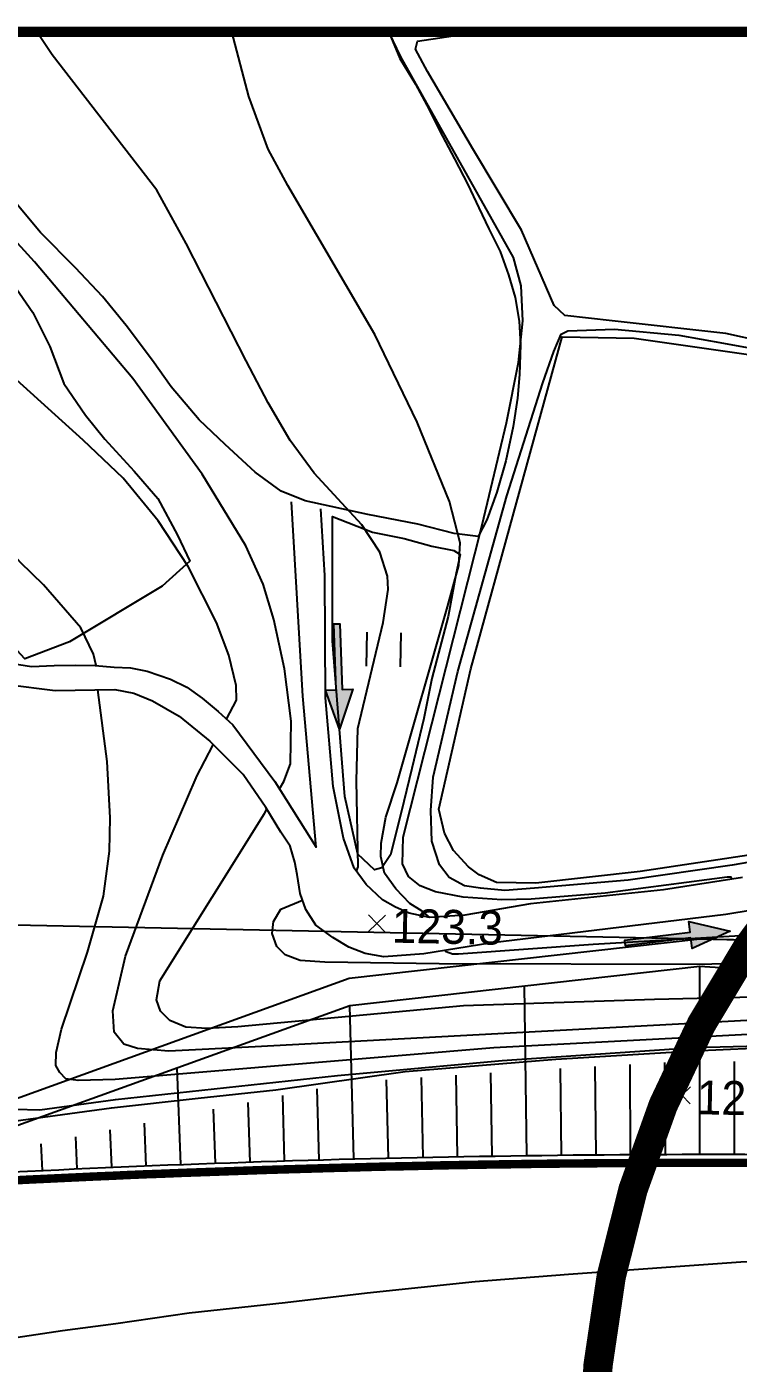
# Model space of a CAD drawing. Header units: metres. Extents: x 3558 to 3726, y 2272 to 2391.
# Drawn here: x 3682.85 to 3689.84, y 2318.45 to 2331.57 of the extents above; entities that cross this region are included whole.
import ezdxf
from ezdxf.lldxf.tags import DXFTag

# ---------------------------------------------------------------- set-up
doc = ezdxf.new("R2010")
doc.units = ezdxf.units.M
doc.header["$LTSCALE"] = 0.3
for name, color, linetype in [('AD001', 60, 'A-DASHD01'), ('AD002', 9, 'A-DASHD01'), ('AD006', 9, 'Continuous'), ('BA030', 5, 'Continuous'), ('CA-BORD-ROAD-UY3', 7, 'Continuous'), ('CA002', 7, 'Continuous'), ('CA003', 8, 'Continuous'), ('CA004', 82, 'Continuous'), ('CA005', 81, 'Continuous'), ('CD-SDLV-TYP2', 4, 'H-DICHV02'), ('CE-SLOP-BORD', 4, 'Continuous'), ('CE-SLOP-FILL', 1, 'Continuous'), ('CZ-GRID', 1, 'Continuous'), ('CZ-HIDL', 2, 'A-DASHD01'), ('CZ-LIN1', 7, 'Continuous'), ('DA001', 80, 'A-DASHD01'), ('SI011', 72, 'Continuous')]:
    doc.layers.add(name, color=color, linetype=linetype)
doc.styles.add('GHS', font='돋움.ttf')
doc.styles.get("Standard").update_dxf_attribs({"font": '돋움.ttf'})
tags = doc.linetypes.add('A-DASHD01', pattern=[0.75, 0.5, -0.25]).pattern_tags.tags
tags[6:7] = [DXFTag(74, 4), DXFTag(75, 0), DXFTag(340, '0'), DXFTag(46, 1.0), DXFTag(50, 0.0), DXFTag(44, 0.0), DXFTag(45, 0.0)]
tags[4:5] = [DXFTag(74, 4), DXFTag(75, 0), DXFTag(340, '0'), DXFTag(46, 1.0), DXFTag(50, 0.0), DXFTag(44, 0.0), DXFTag(45, 0.0)]
doc.linetypes.add('H-DICHV02', pattern='A,0.9,[32,kscals.shx,S=0.1,R=0,X=0,Y=0],-0.3,["V2",Standard,S=0.2,R=0,X=0,Y=-0.1],-0.45', length=1.65)

# ---------------------------------------------------------------- blocks, each defined once
blk = doc.blocks.new('CA002')
at = {"layer": 'CA002', "color": 8, "lineweight": 0}
for points in [[(-0.5, 0.5), (0.5, -0.5)], [(0.5, 0.5), (-0.5, -0.5)]]:
    blk.add_lwpolyline(points, dxfattribs=at)

msp = doc.modelspace()

# ---------------------------------------------------------------- hatches: boundary and pattern name
at = {"layer": 'BA030'}
for points in [[(3685.892, 2325.062), (3685.87, 2325.709), (3685.929, 2325.711), (3685.951, 2325.064), (3686.054, 2325.067), (3685.924, 2324.674), (3685.788, 2325.058)], [(3689.378, 2322.625), (3688.735, 2322.546), (3688.728, 2322.604), (3689.371, 2322.683), (3689.358, 2322.786), (3689.762, 2322.692), (3689.391, 2322.522)]]:
    msp.add_hatch(color=7, dxfattribs=at).paths.add_polyline_path(points)

# ---------------------------------------------------------------- linework, layer by layer
at = {"layer": 'AD001', "color": 253, "elevation": 21.263, "flags": 128}
msp.add_lwpolyline([(3682.525, 2320.8), (3683.685, 2320.955), (3684.536, 2321.05), (3685.299, 2321.134), (3686.57, 2321.313), (3688.049, 2321.435), (3689.403, 2321.516), (3690.277, 2321.555), (3691.058, 2321.592), (3692.112, 2321.622), (3693.446, 2321.634), (3694.341, 2321.639), (3695.255, 2321.629), (3696.228, 2321.609), (3697.073, 2321.602), (3697.738, 2321.59), (3699.088, 2321.522), (3700.225, 2321.506)], dxfattribs=at)
msp.add_lwpolyline([(3682.525, 2320.8), (3683.685, 2320.955), (3684.536, 2321.05), (3685.299, 2321.134), (3686.57, 2321.313), (3688.049, 2321.435), (3689.403, 2321.516), (3690.277, 2321.555), (3691.058, 2321.592), (3692.112, 2321.622), (3693.446, 2321.634), (3694.341, 2321.639), (3695.255, 2321.629), (3696.228, 2321.609), (3697.073, 2321.602), (3697.738, 2321.59), (3699.088, 2321.522), (3700.225, 2321.506)], dxfattribs=at)
at = {"layer": 'AD002', "color": 253, "elevation": 22.192, "flags": 128}
msp.add_lwpolyline([(3695.496, 2319.562), (3694.184, 2319.573), (3692.937, 2319.56), (3691.911, 2319.521), (3690.583, 2319.453), (3689.868, 2319.441), (3688.176, 2319.32), (3687.256, 2319.246), (3686.196, 2319.135), (3685.39, 2319.043), (3684.446, 2318.939), (3683.726, 2318.836), (3683.203, 2318.768), (3682.412, 2318.65), (3681.782, 2318.573), (3681.131, 2318.476), (3679.641, 2318.23), (3678.296, 2318.004), (3675.764, 2317.515), (3673.564, 2317.07)], dxfattribs=at)
at = {"layer": 'AD006', "flags": 128}
for points, elevation in [([(3682.629, 2325.332), (3682.897, 2325.292), (3683.122, 2325.301), (3683.335, 2325.303), (3683.525, 2325.299), (3683.71, 2325.284), (3683.87, 2325.276), (3684.036, 2325.246), (3684.264, 2325.166), (3684.424, 2325.088), (3684.574, 2324.98), (3684.731, 2324.848), (3684.877, 2324.717), (3685.289, 2324.16), (3685.696, 2323.516), (3685.565, 2324.998), (3685.452, 2326.907)], 20.682), ([(3689.884, 2323.218), (3689.107, 2323.097), (3687.802, 2322.96), (3687.155, 2322.85), (3686.809, 2322.827), (3686.61, 2322.868), (3686.474, 2322.926), (3686.347, 2323), (3686.187, 2323.148), (3686.067, 2323.311), (3685.965, 2323.606), (3685.862, 2324.112), (3685.788, 2324.982), (3685.78, 2326.184), (3685.742, 2326.84)], 20.697), ([(3682.661, 2325.113), (3683.13, 2325.054), (3683.716, 2325.064), (3683.902, 2325.03), (3684.087, 2324.954), (3684.349, 2324.804), (3684.649, 2324.556)], 21.042), ([(3691.052, 2323.073), (3689.72, 2322.855), (3687.402, 2322.573), (3686.752, 2322.47), (3686.361, 2322.438), (3686.175, 2322.472), (3686.015, 2322.535), (3685.858, 2322.63), (3685.691, 2322.751), (3685.594, 2322.903), (3685.539, 2323.061), (3685.507, 2323.247), (3685.486, 2323.369), (3685.438, 2323.525), (3685.347, 2323.664), (3685.202, 2323.905), (3684.977, 2324.231), (3684.649, 2324.556)], 21.042)]:
    msp.add_lwpolyline(points, dxfattribs=dict(at, elevation=elevation))
at = {"layer": 'BA030', "color": 7, "elevation": 20.588}
msp.add_lwpolyline([(3685.892, 2325.062), (3685.87, 2325.709), (3685.929, 2325.711), (3685.951, 2325.064), (3686.054, 2325.067), (3685.924, 2324.674), (3685.788, 2325.058), (3685.892, 2325.062)], dxfattribs=at)
at = {"layer": 'BA030', "color": 7}
msp.add_lwpolyline([(3689.378, 2322.625), (3688.735, 2322.546), (3688.728, 2322.604), (3689.371, 2322.683), (3689.358, 2322.786), (3689.762, 2322.692), (3689.391, 2322.522), (3689.378, 2322.625)], dxfattribs=at)
at = {"layer": 'CA-BORD-ROAD-UY3', "color": 1, "const_width": 0.0833}
msp.add_lwpolyline([(3682.671, 2320.241), (3682.841, 2320.25), (3683.011, 2320.258), (3683.18, 2320.266), (3683.35, 2320.274), (3683.52, 2320.282), (3683.69, 2320.289), (3683.859, 2320.297), (3684.029, 2320.304), (3684.199, 2320.31), (3684.369, 2320.317), (3684.539, 2320.323), (3684.708, 2320.329), (3684.878, 2320.335), (3685.048, 2320.341), (3685.218, 2320.347), (3685.388, 2320.352), (3685.558, 2320.357), (3685.728, 2320.362), (3685.897, 2320.367), (3686.067, 2320.371), (3686.237, 2320.376), (3686.407, 2320.38), (3686.577, 2320.383), (3686.747, 2320.387), (3686.917, 2320.391), (3687.087, 2320.394), (3687.257, 2320.397), (3687.427, 2320.4), (3687.596, 2320.402), (3687.766, 2320.405), (3687.936, 2320.407), (3688.106, 2320.409), (3688.276, 2320.41), (3688.446, 2320.412), (3688.616, 2320.413), (3688.786, 2320.414), (3688.956, 2320.415), (3689.126, 2320.416), (3689.296, 2320.416), (3689.466, 2320.417), (3689.636, 2320.417), (3689.806, 2320.417), (3689.975, 2320.416)], dxfattribs=at)
at = {"layer": 'CA004', "elevation": 20.833, "flags": 128}
for points in [[(3685.334, 2324.089), (3685.378, 2324.162), (3685.442, 2324.336), (3685.45, 2324.753), (3685.383, 2325.268), (3685.278, 2325.753), (3685.174, 2326.099), (3685.005, 2326.475), (3684.575, 2327.179), (3683.893, 2328.119), (3682.926, 2329.264), (3680.866, 2331.523)], [(3694.339, 2322.146), (3689.019, 2322.019), (3687.143, 2321.959), (3684.924, 2321.753), (3684.62, 2321.734), (3684.413, 2321.75), (3684.258, 2321.815), (3684.166, 2321.905), (3684.126, 2322.017), (3684.16, 2322.205), (3685.186, 2323.848), (3685.211, 2323.89)]]:
    msp.add_lwpolyline(points, dxfattribs=at)
at = {"layer": 'CA005', "flags": 128}
for points, elevation in [([(3683.534, 2325.299), (3683.534, 2325.301), (3683.506, 2325.41), (3683.383, 2325.67), (3683.016, 2326.093), (3682.791, 2326.313), (3681.009, 2328.299), (3679.132, 2330.278), (3678.765, 2330.665), (3678.715, 2330.754), (3678.775, 2330.955), (3679.112, 2331.523)], 21.167), ([(3684.815, 2324.773), (3684.913, 2324.96), (3684.909, 2325.104), (3684.836, 2325.402), (3684.715, 2325.722), (3684.437, 2326.271), (3684.141, 2326.721), (3683.797, 2327.139), (3683.407, 2327.513), (3681.612, 2329.133), (3681.107, 2329.706), (3680.451, 2330.511), (3680.109, 2331.024), (3679.968, 2331.364), (3679.932, 2331.523)], 21), ([(3686.09, 2323.279), (3686.109, 2323.322), (3686.091, 2324.168), (3686.104, 2324.68), (3686.352, 2325.721), (3686.404, 2326.046), (3686.397, 2326.178), (3686.32, 2326.414), (3686.143, 2326.682), (3685.675, 2327.189), (3685.438, 2327.509), (3685.222, 2327.879), (3685.006, 2328.291), (3684.418, 2329.445), (3684.128, 2329.968), (3683.1, 2331.297), (3682.949, 2331.523)], 20.667), ([(3686.812, 2322.827), (3686.737, 2322.888), (3686.616, 2322.962), (3686.477, 2323.107), (3686.368, 2323.261), (3686.331, 2323.425), (3686.334, 2323.557), (3686.379, 2323.81), (3686.49, 2324.147), (3686.985, 2325.875), (3687.098, 2326.281), (3687.109, 2326.504), (3687.005, 2326.911), (3686.688, 2327.69), (3686.272, 2328.55), (3685.418, 2330.014), (3685.225, 2330.372), (3685.033, 2330.887), (3684.865, 2331.523)], 20.5), ([(3689.778, 2323.202), (3689.772, 2323.222), (3689.735, 2323.223), (3688.535, 2323.064), (3687.807, 2323.005), (3687.52, 2323), (3687.141, 2323.026), (3686.868, 2323.079), (3686.716, 2323.137), (3686.603, 2323.229), (3686.542, 2323.352), (3686.549, 2323.615), (3687.327, 2326.683), (3687.564, 2327.683), (3687.682, 2328.275), (3687.727, 2328.686), (3687.709, 2329.029), (3687.634, 2329.306), (3686.526, 2331.277), (3686.413, 2331.515), (3686.411, 2331.523)], 20.333), ([(3686.845, 2324.202), (3687.088, 2325.24), (3687.57, 2326.965), (3687.921, 2328.075), (3688.031, 2328.385), (3688.102, 2328.554), (3688.167, 2328.587), (3688.627, 2328.604), (3689.259, 2328.545), (3689.699, 2328.467), (3690.615, 2328.298)], 20.167), ([(3681.906, 2325.432), (3681.9, 2325.393), (3682.251, 2324.793), (3682.503, 2324.211), (3682.643, 2323.796), (3682.729, 2323.151), (3682.723, 2322.871), (3682.612, 2322.297), (3682.416, 2321.559), (3682.361, 2321.296), (3682.391, 2321.131), (3682.488, 2321.046), (3682.602, 2320.962), (3682.733, 2320.942), (3682.98, 2320.937), (3683.724, 2321.038), (3685.905, 2321.274), (3687.524, 2321.422), (3689.406, 2321.549), (3691.085, 2321.593)], 21.333), ([(3690.872, 2321.726), (3687.442, 2321.545), (3683.721, 2321.236), (3683.355, 2321.224), (3683.234, 2321.242), (3683.176, 2321.303), (3683.138, 2321.373), (3683.14, 2321.501), (3683.194, 2321.728), (3683.447, 2322.484), (3683.607, 2323.035), (3683.665, 2323.478), (3683.672, 2323.805), (3683.643, 2324.359), (3683.549, 2325.061)], 21.167), ([(3690.292, 2321.834), (3685.094, 2321.554), (3684.246, 2321.514), (3683.939, 2321.539), (3683.805, 2321.58), (3683.711, 2321.698), (3683.696, 2321.91), (3683.823, 2322.446), (3684.189, 2323.439), (3684.515, 2324.197), (3684.52, 2324.208), (3684.684, 2324.522)], 21), ([(3691.05, 2323.56), (3689.781, 2323.338), (3688.761, 2323.191), (3687.84, 2323.112), (3687.548, 2323.092), (3687.309, 2323.114), (3687.151, 2323.135), (3687.002, 2323.218), (3686.907, 2323.343), (3686.832, 2323.575), (3686.821, 2323.875), (3686.845, 2324.202)], 20.167), ([(3694.017, 2322.209), (3693.87, 2322.345), (3693.816, 2322.376), (3693.753, 2322.404), (3693.638, 2322.431), (3693.509, 2322.453), (3693.081, 2322.479), (3692.821, 2322.484), (3689.493, 2322.365), (3686.902, 2322.371), (3685.779, 2322.388), (3685.537, 2322.404), (3685.39, 2322.46), (3685.309, 2322.542), (3685.263, 2322.668), (3685.277, 2322.786), (3685.349, 2322.907), (3685.561, 2322.996)], 20.667), ([(3694.03, 2322.209), (3693.683, 2322.556), (3693.583, 2322.62), (3693.504, 2322.657), (3693.349, 2322.687), (3693.088, 2322.71), (3692.796, 2322.725), (3692.384, 2322.744), (3691.865, 2322.763), (3688.416, 2322.561), (3687.094, 2322.464), (3687.033, 2322.465), (3686.973, 2322.487), (3686.965, 2322.504)], 20.5)]:
    msp.add_lwpolyline(points, dxfattribs=dict(at, elevation=elevation))
at = {"layer": 'CD-SDLV-TYP2', "linetype": 'H-DICHV02', "ltscale": 10, "flags": 128}
msp.add_lwpolyline([(3673.564, 2321.922), (3675.66, 2322.154), (3679.095, 2322.47), (3679.095, 2322.47), (3682.632, 2321.007), (3686.019, 2322.231), (3689.464, 2322.615), (3691.581, 2322.563)], dxfattribs=at)
at = {"layer": 'CE-SLOP-BORD', "color": 11}
msp.add_lwpolyline([(3679.529, 2320.535), (3682.646, 2320.742), (3686.026, 2321.961), (3689.464, 2322.346), (3689.464, 2322.346), (3690.462, 2322.282)], dxfattribs=at)
msp.add_lwpolyline([(3679.953, 2320.16, -0.017915), (3689.752, 2320.5, -0.018112), (3699.659, 2320.129)], format="xyb", dxfattribs=at)
at = {"layer": 'CE-SLOP-FILL', "color": 11, "linetype": 'Continuous'}
for p, q in [((3689.466, 2320.5), (3689.464, 2322.346)), ((3687.765, 2320.488), (3687.743, 2322.153)), ((3686.065, 2320.455), (3686.026, 2321.961)), ((3684.366, 2320.4), (3684.329, 2321.349)), ((3688.105, 2320.492), (3688.096, 2321.342)), ((3688.445, 2320.495), (3688.438, 2321.363)), ((3688.785, 2320.498), (3688.78, 2321.383)), ((3689.126, 2320.499), (3689.122, 2321.403)), ((3689.806, 2320.5), (3689.807, 2321.412)), ((3686.405, 2320.463), (3686.387, 2321.231)), ((3686.745, 2320.47), (3686.729, 2321.254)), ((3687.085, 2320.477), (3687.07, 2321.277)), ((3687.425, 2320.483), (3687.412, 2321.299)), ((3685.385, 2320.435), (3685.366, 2321.076)), ((3685.725, 2320.445), (3685.706, 2321.142)), ((3684.705, 2320.413), (3684.687, 2320.942)), ((3685.045, 2320.424), (3685.026, 2321.009)), ((3684.026, 2320.387), (3684.009, 2320.807)), ((3683.346, 2320.357), (3683.332, 2320.671)), ((3683.686, 2320.373), (3683.67, 2320.739)), ((3683.007, 2320.341), (3682.994, 2320.602))]:
    msp.add_line(p, q, dxfattribs=at)
at = {"layer": 'CZ-GRID', "color": 251, "flags": 128}
msp.add_lwpolyline([(3673.564, 2322.939), (3713.742, 2322.123)], dxfattribs=at)
at = {"layer": 'CZ-HIDL', "ltscale": 10, "const_width": 0.288, "flags": 128}
msp.add_lwpolyline([(3688.421, 2317.545, -1), (3706.382, 2317.545, -1)], format="xyb", close=True, dxfattribs=at)
at = {"layer": 'CZ-LIN1', "const_width": 0.1}
msp.add_lwpolyline([(3673.564, 2304.227), (3713.742, 2304.227), (3713.742, 2331.523), (3673.564, 2331.523)], close=True, dxfattribs=at)
msp.add_lwpolyline([(3673.564, 2304.227), (3713.742, 2304.227), (3713.742, 2331.523), (3673.564, 2331.523)], close=True, dxfattribs=at)
at = {"layer": 'DA001', "color": 8, "flags": 128}
for points, elevation in [([(3681.295, 2330.666), (3681.844, 2330.033), (3682.31, 2329.478), (3682.715, 2329.053), (3682.911, 2328.767), (3683.079, 2328.434), (3683.215, 2328.069), (3683.43, 2327.758), (3683.62, 2327.523), (3683.906, 2327.21), (3684.139, 2326.939), (3684.333, 2326.581), (3684.453, 2326.324), (3684.183, 2326.079), (3683.27, 2325.533), (3682.831, 2325.365), (3682.567, 2325.652), (3682.278, 2326.003), (3682.068, 2326.271), (3681.809, 2326.571), (3681.68, 2326.804), (3681.658, 2327.008), (3681.711, 2327.243), (3681.781, 2327.412), (3681.813, 2327.57), (3681.751, 2327.799), (3681.528, 2328.084), (3681.207, 2328.43), (3680.903, 2328.752), (3679.815, 2329.839), (3679.216, 2330.446), (3679.094, 2330.624), (3679.209, 2330.94), (3679.41, 2331.246), (3679.614, 2331.517), (3679.62, 2331.523)], 20.985), ([(3686.413, 2331.523), (3686.418, 2331.498), (3686.517, 2331.26), (3686.672, 2331.008), (3686.784, 2330.804), (3686.906, 2330.555), (3687.054, 2330.277), (3687.184, 2330.024), (3687.292, 2329.795), (3687.391, 2329.587), (3687.502, 2329.366), (3687.586, 2329.136), (3687.651, 2328.915), (3687.69, 2328.68), (3687.702, 2328.448), (3687.693, 2328.159), (3687.673, 2327.924), (3687.63, 2327.648), (3687.559, 2327.311), (3687.469, 2327.003), (3687.373, 2326.73), (3687.288, 2326.566), (3687.051, 2326.598), (3686.694, 2326.689), (3686.204, 2326.783), (3685.587, 2326.918), (3685.352, 2327.013), (3685.097, 2327.198), (3684.8, 2327.469), (3684.546, 2327.714), (3684.271, 2328.036), (3684.086, 2328.297), (3683.828, 2328.639), (3683.597, 2328.925), (3683.331, 2329.206), (3682.986, 2329.551), (3682.785, 2329.79), (3682.51, 2330.124), (3682.237, 2330.421), (3681.962, 2330.722), (3681.732, 2330.992), (3681.46, 2331.287), (3681.244, 2331.523)], 20.385), ([(3695.926, 2328.471), (3695.877, 2327.466), (3695.534, 2326.429), (3695.368, 2326.042), (3695.252, 2325.9), (3694.688, 2326.149), (3693.807, 2326.696), (3692.83, 2327.331), (3691.863, 2327.907), (3690.792, 2328.326), (3689.721, 2328.562), (3688.602, 2328.685), (3688.139, 2328.738), (3688.035, 2328.837), (3687.713, 2329.575), (3687.236, 2330.373), (3686.788, 2331.133), (3686.672, 2331.353), (3686.692, 2331.431), (3687.414, 2331.538), (3688.495, 2331.546), (3689.685, 2331.53), (3690.914, 2331.394), (3692.046, 2331.221), (3693.138, 2330.914), (3694.127, 2330.612), (3694.939, 2330.132), (3695.515, 2329.678), (3695.885, 2329.242), (3695.926, 2328.471)], 20.187), ([(3694.608, 2325.091), (3694.383, 2324.427), (3694.053, 2323.683), (3693.746, 2323.733), (3693.472, 2323.795), (3693.188, 2323.843), (3692.863, 2323.859), (3692.571, 2323.872), (3692.258, 2323.867), (3691.973, 2323.847), (3690.643, 2323.543), (3688.879, 2323.277), (3687.853, 2323.163), (3687.466, 2323.169), (3687.296, 2323.244), (3687.193, 2323.324), (3687.044, 2323.484), (3686.956, 2323.654), (3686.899, 2323.889), (3687.215, 2325.268), (3688.112, 2328.527), (3688.818, 2328.514), (3690.173, 2328.32), (3691.002, 2328.108), (3691.665, 2327.826), (3692.171, 2327.537), (3693.93, 2326.413), (3694.872, 2325.869), (3694.608, 2325.091)], 20.138), ([(3687.069, 2326.207), (3686.992, 2325.781), (3686.833, 2325.174), (3686.752, 2324.78), (3686.634, 2324.288), (3686.53, 2323.858), (3686.425, 2323.442), (3686.34, 2323.312), (3686.267, 2323.293), (3686.105, 2323.448), (3685.976, 2324.013), (3685.856, 2325.542), (3685.854, 2326.764), (3686.247, 2326.609), (3686.56, 2326.548), (3686.833, 2326.471), (3687.047, 2326.428), (3687.11, 2326.39), (3687.069, 2326.207)], 20.588)]:
    msp.add_lwpolyline(points, dxfattribs=dict(at, elevation=elevation))
at = {"layer": 'SI011', "color": 8, "elevation": 20.727, "flags": 128}
for points in [[(3686.192, 2325.628), (3686.186, 2325.295)], [(3686.526, 2325.622), (3686.519, 2325.288)]]:
    msp.add_lwpolyline(points, dxfattribs=at)

# ---------------------------------------------------------------- block references
at = {"layer": 'CA002', "xscale": 0.1666666666565764, "yscale": 0.1666666666565106, "zscale": 0.1666666666567431, "rotation": 178.8362975944914}
for p in [(3686.291, 2322.766, 20.555), (3689.287, 2321.081, 21.342)]:
    msp.add_blockref('CA002', p, dxfattribs=at)

# ---------------------------------------------------------------- texts
at = {"layer": 'CA003', "style": 'GHS'}
for s, p in [('123.3', (3686.436, 2322.579, 20.555)), ('128.1', (3689.432, 2320.894, 21.342))]:
    msp.add_text(s, height=0.3333, rotation=358.8363, dxfattribs=at).set_placement(p)

doc.saveas('drawing.dxf')
